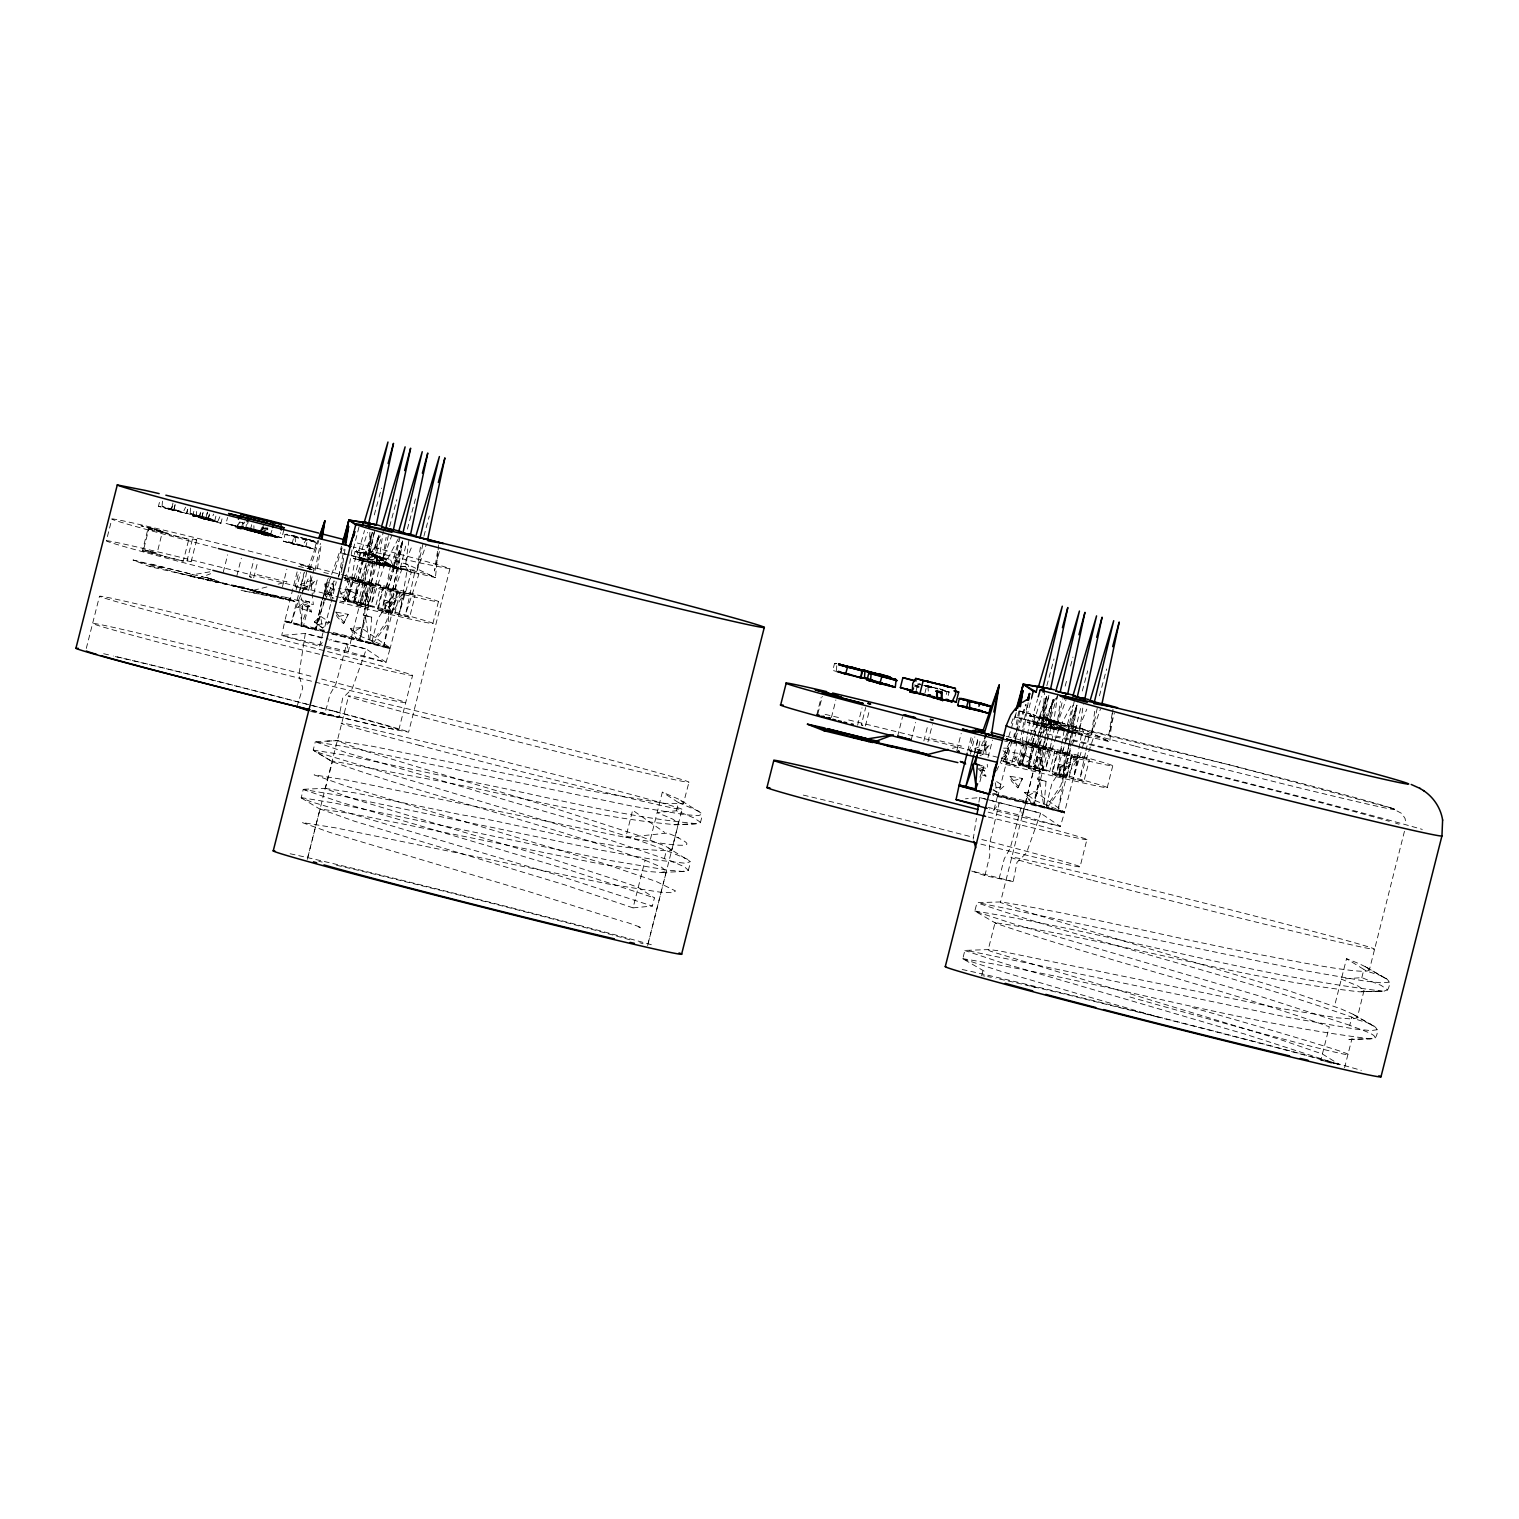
<?xml version="1.0" encoding="UTF-8"?>
<svg xmlns="http://www.w3.org/2000/svg" width="1519" height="1519" viewBox="0 0 1519 1519"><rect width="100%" height="100%" fill="white"/><g stroke="black" fill="none" stroke-linecap="round" stroke-linejoin="round"><path stroke-width="0.75" stroke-dasharray="5 3.75" d="M268.369 536.416L266.983 535.429L267.059 529.03L262.426 528.232L262.274 534.27L268.369 536.416L268.749 535.144L262.977 533.245L263.053 526.865M333.648 584.037L333.591 589.98L329.167 596.378L325.294 595.011L324.99 583.923L333.648 584.037L329.167 596.378L324.99 583.923L333.591 589.98L325.294 595.011M1007.97 748.202L1007.913 754.146L1003.489 760.544L1007.97 748.202L1003.641 748.145M298.939 545.207L296.851 544.694L299.338 545.302M325.237 788.437L355.237 792.918L461.111 814.754C530.321 825.595 602.378 849.956 671.607 850.754L678.442 823.108L672.746 819.14L657.176 812.57L676.468 810.766L693.974 817.906L700.449 822.292L697.411 823.735L675.746 824.703C589.638 817.336 505.694 792.633 420.782 777.652L332.718 761.038L325.199 788.608L352.522 798.576L544.751 856.564L628.296 883.792L638.227 887.457L654.423 897.9L652.354 906.065L556.22 874.792L311.49 801.918L301.199 797.798L303.23 789.443L339.44 795.5L600.309 850.051L654.803 859.811L685.525 863.286L690.404 861.615L665.854 846.368L636.613 834.804L552.878 807.709L364.579 750.918L337.256 740.835L372.212 746.228L591.992 791.152L664.79 803.38L683.398 803.57L688.961 782.209M687.936 859.469C618.594 829.545 544.22 812.779 472.447 789.785L346.009 752.551L315.287 741.804L348.8 747.291L631.524 806.019L685.582 814.773L698.588 815.608L702.462 813.975L679.411 799.488L662.341 792.159L650.284 839.798M671.607 850.754L668.645 847.868M683.664 803.114L680.702 800.209M369.895 532.334L368.528 559.581L382.617 560.72L400.275 568.505L406.314 543.669M363.421 582.385L404.168 593.53L393.554 602.53L384.535 600.176L385.731 603.005L385.294 611.872L377.908 610.068L383.396 588.233M1044.559 689.683L1042.831 723.747L1056.939 724.886L1074.598 732.671L1081.281 705.784M1037.743 746.551L1078.49 757.696L1067.857 766.696L1058.857 764.342L1060.053 767.152L1059.616 776.019L1065.787 777.652M162.438 501.156L162.001 507.232L158.451 506.283L159.59 501.726M190.578 508.011L190.122 514.087L186.59 513.137L187.729 508.599M193.862 511.314L192.723 515.871L196.274 516.821L196.729 510.745M836.475 670.714L836.855 663.518L835.678 663.233L834.482 663.632L832.773 670.449L836.304 671.398M230.11 524.587L235.008 525.84M344.11 601.942L349.655 580.144L345.648 579.043L404.168 593.53L390.25 648.005L383.699 646.126L388.142 622.752L390.383 589.866M1005.293 739.639L1078.49 757.696L1064.572 812.171L1058.021 810.273L1062.465 786.899L1064.705 754.032M438.668 544.922L435.44 577.6C416.909 568.695 396.003 570.271 376.655 562.903L377.206 555.84L375.896 555.555L381.554 536.302M1112.99 709.088L1109.762 741.747C1091.231 732.861 1070.325 734.437 1050.977 727.069L1051.509 720.006L1050.218 719.702L1057.129 696.196M306.648 572.131L301.085 599.777L303.022 600.461L300.952 626.151L390.079 648.67L386.054 662.303L324.098 647.227M347.946 600.404L348.781 590.075L356.3 589.315L357.478 594.594L353.604 602.815L347.946 600.404L357.478 594.594L348.781 590.075M363.269 614.929L371.699 617.17L369.649 642.879L371.433 643.638L386.529 621.404L393.915 594.024L377.642 619.106L371.433 643.638L358.978 640.126L365.187 615.594L363.269 614.929L371.32 587.739M1022.268 764.57L1023.103 754.24L1030.623 753.481L1031.8 758.759L1027.926 766.962L1022.268 764.57L1031.8 758.759L1023.103 754.24M1037.572 779.076L1046.021 781.336L1043.971 807.045L1045.756 807.804L1060.851 785.57L1068.237 758.171L1051.964 783.272L1045.756 807.804L1033.3 804.292L1039.509 779.76L1037.572 779.076L1045.623 751.905M310.465 580.619L309.914 587.321L303.838 588.594L300.306 584.549L310.465 580.619L314.756 581.378L309.914 587.321L300.306 584.549M984.768 744.766L984.236 751.468L978.16 752.759L974.628 748.715L984.768 744.766L989.078 745.544L984.236 751.468L974.628 748.715M387.383 565.372L389.396 564.441L389.813 566.017L359.3 557.948L360.06 550.998L358.75 550.713L364.56 530.435M1054.566 741.766L1058.914 728.702L1033.623 722.114L1034.382 715.164L1033.072 714.879L1037.591 699.101M1068.654 724.829L1067.895 731.797L1109.762 741.747L1082.003 728.607L1067.344 724.544L1072.908 705.291M261.42 532.22L267.002 533.625M270.173 534.878L277.806 536.682L266.812 533.758L274.255 535.808M272.604 535.391L270.363 534.916M313.484 540.897L288.287 534.422M383.51 557.986L358.332 551.511M388.275 565.771L390.098 564.821L391.275 566.549L392.699 565.391L393.706 567.157L390.098 564.821L388.275 565.771L408.117 570.707L405.383 566.321L408.972 540.08M946.128 691.335L939.672 688.885M1057.832 722.152L1032.654 715.677M1060.794 729.291L1058.515 727.278L1058.686 728.797L1063.718 728.607L1064.135 730.183L1058.059 728.626L1057.414 726.936L1056.446 728.133L1060.281 729.158L1059.692 727.506L1056.825 728.304L1082.42 734.873L1079.705 730.487L1083.294 704.246M205.692 519.175L208.806 520.087M420.421 547.106L417.079 570.479L393.592 567.631L382.522 564.138L385.37 563.34L385.978 564.935L383.737 564.479L383.092 562.771L379.959 563.416L372.706 561.479L365.528 602.246L377.016 562.695L373.408 554.758L358.75 550.713M1094.743 711.272L1091.401 734.645L1064.154 730.487L1051.509 720.006L1064.857 723.766L1067.895 731.797L1076.06 733.544L1071.711 746.607M383.434 529.903L378.573 563.321L381.25 563.834L373.408 554.758L370.503 554.017L380.206 535.922M1057.756 694.05L1052.895 727.487L1055.572 728L1047.73 718.924L1034.382 715.164M351.098 555.688L367.465 559.695L382.617 560.72L386.092 537.403M1016.23 712.639L1015.167 717.006L1041.787 723.86L1056.939 724.886L1060.414 701.569M973.204 839.153L976.413 818.38M978.92 802.203L979.641 797.589L1040.648 813.216L1060.357 826.45L1064.401 812.836L992.496 793.848M317.395 568.733L321.325 543.612M341.433 572.207L342.516 565.372M342.876 563.074L345.003 549.384M352.047 549.916L346.807 579.536M371.49 534.498L355.275 580.239L364.408 582.537L372.269 532.334L362.395 581.967L373.883 584.929L360.079 639.442L364.522 616.087L366.782 583.201L361.142 604.923M437.529 551.321L434.472 570.973L439.504 551.074M1017.179 727.24L1015.053 740.93L1005.635 739.107L1017.255 741.5L1011.768 763.316L1000.622 760.411L1004.458 761.57M1017.54 724.962L1019.686 711.272M1028.154 702.67L1021.717 743.74L1020.73 743.588M1070.173 748.43L1069.091 755.285L1071.313 755.854L1065.825 777.652M1070.515 746.152L1076.952 705.063L1065.37 737.721M1112.193 713.303L1108.794 735.139L1114.376 713.019M172.103 509.757L173.85 510.308L170.565 509.416L172.35 509.89M246.42 524.416L245.489 529.846L260.243 533.568L277.711 537.688L280.616 532.751M355.56 556.638L348.402 597.423L359.889 557.853L367.465 559.695L354.402 598.885L363.136 558.479L355.56 556.638L359.889 557.853M1027.091 736.658L1022.724 761.589L1029.73 737.399M1027.49 734.399L1029.882 720.803L1041.787 723.86L1037.42 736.924M1044.237 741.5L1039.85 766.411L1051.338 726.86L1047.73 718.924L1033.072 714.879M1044.635 739.24L1047.028 725.645L1060.262 729.082L1059.692 727.506M1061.382 746.342L1056.996 771.253L1064.003 747.082M1061.762 744.063L1064.154 730.487L1076.06 733.544M259.483 531.156L258.306 530.947M260.641 533.549L262.578 534.023L257.926 532.846L260.717 533.568M315.022 570.441L320.414 543.365M338.699 576.195L344.091 549.118M346.275 574.505L345.383 579.005L349.617 580.163M310.579 711.462L338.851 717.462L342.686 698.151L352.237 688.639L366.345 649.05L330.648 639.594M1008.654 739.886L1013.23 741.12L1014.369 733.601M1016.173 724.563L1018.85 711.025M1022.401 729.633L1019.705 743.171L1023.939 744.291L1018.452 766.127L1012.072 764.627M1022.838 727.373L1027.774 702.556M1038.958 734.854L1036.717 746.133L1040.952 747.253L1035.464 769.089L1021.869 765.633L1027.357 743.835L1030.585 744.557M1039.395 732.595L1046.591 696.499L1029.597 744.405L1032.711 745.297M1013.173 881.628L971.249 870.9L984.901 875.609L1013.173 881.628L1017.008 862.317L1026.559 852.805L1040.648 813.216L979.641 797.589L965.495 798.804M1069.319 743.418L1067.079 754.696L1071.313 755.835M1069.756 741.158L1076.952 705.063L1064.705 744.728L1068.484 731.702M353.604 602.815L356.3 589.315M1027.926 766.962L1030.623 753.481M977.268 754.734L980.496 738.595M200.299 516.707L198.704 516.289L201.989 517.163L200.679 516.802M399.972 536.891L393.592 567.631L435.44 577.6L407.681 564.441L393.022 560.378L398.586 541.125M1074.294 701.056L1067.895 731.797L1051.509 720.006L1063.3 730.183L1064.42 728.987L1074.446 732.785L1079.705 730.487L1067.99 731.266L1064.42 728.987L1062.597 729.917L1063.718 728.607M324.876 631.315L284.68 621.537L281.756 635.436L319.503 646.126L322.199 642.537M374.699 530.416L368.528 559.581L351.497 555.441M241.882 527.549L237.23 526.352L235.616 527.796L240.287 528.935L244.844 521.966M283.882 529.846L281.869 537.821L231.458 524.966L237.761 526.675L236.356 526.22M235.711 525.992L246.439 529.334L226.065 523.447L227.565 517.466M258.173 533.283L259.825 533.15L262.806 527.568L267.268 528.992L264.553 534.289L258.173 533.283L259.749 531.878L266.148 533.53M262.844 534.422L267.078 527.852M380.282 563.321L371.528 603.708L384.592 564.536L377.016 562.695M397.427 568.163L388.674 608.549L401.738 569.378L389.832 566.321L377.206 555.84L393.592 567.631L401.738 569.378M414.554 573.005L405.82 613.391L418.883 574.22L406.978 571.144L399.82 611.929L411.307 572.378L407.681 564.441L404.776 563.701L412.465 544.979M1034.059 738.348L1028.724 763.032L1036.699 739.107M1034.553 736.107L1037.458 722.645L1041.787 723.86M1051.205 743.19L1045.85 767.873L1053.844 743.93M1051.68 740.949L1054.604 727.487M1068.332 748.032L1062.996 772.715L1070.971 748.772M1068.825 745.791L1071.73 732.329M1085.477 752.873L1080.123 777.557L1093.205 738.386L1081.3 735.31L1074.123 776.095L1085.61 736.544L1082.003 728.607L1067.344 724.544M1085.971 750.633L1088.876 737.171M422.928 544.03L417.079 570.479L426.117 544.922M1097.25 708.196L1091.401 734.645L1100.44 709.088M391.503 566.53L392.699 565.391L393.193 566.986L391.275 566.549L393.706 567.157L390.098 564.821L388.845 565.903L389.396 564.441M175.141 504.403L173.85 510.023L175.027 510.403L162.172 506.549L183.286 512.017L185.603 507.175M202.843 513.137L201.989 516.878L203.166 517.257L190.312 513.403L211.426 518.871L213.723 514.049M209.413 513.992L208.122 519.612L209.299 519.992L196.445 516.137M358.959 527.074L353.357 549.175L356.262 549.916L359.3 557.948L382.617 560.72L388.655 534.346M1019.458 710.949L1030.585 714.082L1033.623 722.114L1056.939 724.886L1062.977 698.512M327.117 631.866L351.667 637.847L348.269 651.651L386.054 662.303L366.345 649.05L329.49 640.069M984.901 875.609L989.78 855.672L989.553 843.767L999.198 803.114L993.825 810.273L989.382 809.019M1025.99 801.994L1022.591 815.817L1060.357 826.45L993.825 810.273L997.413 796.526L992.97 795.291M349.047 555.119L340.845 552.859L342.459 546.308L334.294 572.834M981.616 975.882L983.002 970.318M984.084 971.097L962.818 958.755L964.831 950.4L989.268 949.565L999.597 950.913L1278.789 1008.141L1337.195 1017.844L1352.537 1019.04L1357.283 1017.787L1353.201 1014.312L1340.499 1008.692L1288.815 990.749L1034.458 914.134L1000.413 902.495L1042.547 734.854M301.161 797.608L334.674 803.114L609.935 860.457L667.392 870.083L682.354 871.431L688.392 870.349L684.594 866.912L670.771 860.817L612.765 840.994L320.718 753.31L313.218 750.082L315.287 741.804M296.946 544.637L297.401 544.751M330.553 604.467L323.604 631.657L284.85 620.834L297.382 570.84M397.503 591.613L383.699 646.126L372.99 643.372L351.554 636.974L365.206 582.537L344.509 577.486M946.28 694.449L946.964 691.753M967.717 750.918L971.135 737.285M1071.806 755.759L1058.021 810.273L1047.313 807.538L1025.876 801.14L1039.509 746.683L1005.92 738.633L1008.559 739.411M110.792 523.277L106.311 540.897A168.533 2.639 14.2 0 0 210.742 569.777M86.298 648.423L99.494 596.245M147.951 528.935L188.812 539.264L183.286 561.081L142.425 550.751L147.951 528.916L168.495 533.796M150.4 551.606L143.583 549.669L149.071 527.852L156.02 529.561M143.678 549.688L157.065 553.258L162.514 531.441M170.261 508.846L171.267 509.89L172.824 504.27M172.995 503.074L171.267 509.89L158.451 506.283L176.204 510.688M174.989 505.485L173.85 510.023L186.666 513.65L187.805 509.093M196.635 539.967L191.128 561.783L188.888 561.252L187.027 560.758L192.495 538.922L196.578 539.948L192.59 538.96M198.4 515.701L199.407 516.764L200.432 513.004M199.407 516.764L200.546 512.207M203.128 512.34L201.989 516.878L214.806 520.504L216.533 513.688M204.343 517.561L186.59 513.137L205.54 519.479L207.609 511.998M207.268 512.663L205.54 519.479L192.723 515.871L210.476 520.276M209.261 515.074L208.122 519.612L220.939 523.239L222.078 518.682M223.255 572.245L227.679 554.796M242.926 522.213L241.768 526.751L256.654 530.985L249.913 529.353L251.964 529.846M248.831 519.213L246.306 529.163L240.913 527.644M236.888 575.701L241.293 558.251M251.698 524.682L250.54 529.22L254.015 530.055L253.863 525.669M249.534 576.764L253.958 559.315M263.622 524.131L261.61 532.106L281.869 537.821M265.426 527.682L264.268 532.239L273.04 534.707L226.065 523.447M253.692 577.809L257.565 562.543M268.388 532.827L246.762 527.264L273.04 534.707M287.015 534.175L285.059 534.422L283.331 541.239L296.262 544.713M308.49 539.492L316.332 542.378L314.604 549.194L283.331 541.239L305.832 546.707L307.56 539.891L306.629 538.979L302.376 545.891L305.832 546.707M292.104 543.707L293.832 536.891L295.104 536.454L295.578 544.524L292.104 543.707L314.604 549.194L301.692 545.701M282.477 586.657L286.882 569.207M314.167 568.353L308.718 590.169L295.161 586.581L299.015 571.296M296.091 590.113L300.515 572.663M298.294 595.467L291.401 622.733L298.616 600.043L309.363 576.385M298.863 593.207L304.047 572.758M300.154 589.942L304.56 572.492M314.737 541.258L291.895 535.391M284.68 621.537L303.325 626.569L309.534 602.037L301.085 599.777M313.768 593.397L317.642 578.112M321.914 602.132L315.022 629.398L324.193 602.397M322.484 599.872L327.667 579.423M323.832 595.695L328.256 578.264M330.515 598.524L334.921 581.055M348.762 577.201L363.687 580.961L358.199 602.777L343.256 598.999L348.743 577.163L356.262 578.948M357.06 551.264L355.104 551.511L353.376 558.327L384.649 566.264L386.377 559.467L376.009 555.859L386.377 559.467L355.104 551.511L376.674 556.068L372.402 562.979L384.649 566.264L353.376 558.327L375.877 563.796L377.604 556.979L376.009 555.859M347.566 601.467L361.047 604.885L347.547 601.486L353.035 579.669M365.832 553.732L363.876 553.979L362.149 560.796L365.623 561.612L365.149 553.543M360.971 606.1L354.231 604.296L359.718 582.461L369.687 585.1M374.149 532.618L368.528 559.581L373.123 553.543L382.617 560.72L391.845 535.239M360.345 603.821L365.87 582.005L380.832 585.783L375.345 607.619L360.402 603.821L367.807 605.834M366.573 584.093L373.313 585.897L367.826 607.733L354.231 604.277M307.844 857.229L348.592 696.063M382.75 564.119L383.092 562.771L380.225 563.492M390.554 588.631L383.016 586.847L377.49 608.663L385.029 610.429M392.699 565.391L394.086 567.233L405.383 566.321L400.124 568.619L395.87 567.536L402.44 541.58M391.503 613.486L397.029 591.688L383.491 588.29L390.25 589.866M394.731 613.543L400.143 591.688L415.124 595.486L409.617 617.284L394.674 613.486L402.079 615.499M398.832 729.804L412.598 675.347M432.877 623.549L438.459 601.562M312.022 710.36A176.128 2.772 14.2 0 0 380.87 726.785L408.592 732.177L449.928 568.828A165.229 2.601 14.2 0 0 375.649 547.846L354.402 542.283M645.119 860.229L661.714 867.311L666.366 871.431L660.974 872.457L647.569 871.45L599.549 863.817L352.503 813.804L320.015 808.962L354.516 821.228L564.29 884.704L633.062 907.868L645.119 860.229C542.435 822.633 435.307 798.178 332.376 761.722L313.56 750.405L333.079 762.158M664.411 858.425L666.48 850.241M676.468 810.766L678.537 802.602L662.341 792.159M647.626 945.577L666.366 871.431M648.176 943.223L682.05 809.361M816.747 714.917L821.171 697.449M817.868 713.835L822.292 696.386M835.507 663.917L836.855 663.518L834.482 663.632L835.678 663.233M831.444 717.424L835.868 699.974M857.608 725.247L862.033 707.778M861.387 724.905L862.944 725.285L861.349 724.924L865.697 707.455M865.45 725.949L869.305 710.683M897.577 736.411L902.552 716.778M916.09 690.917L917.818 684.101L919.754 683.854M911.21 739.867L915.615 722.398M924.862 693.386L926.59 686.569L934.185 687.67M928.527 686.322L917.818 684.101L920.438 684.044M923.856 740.93L927.729 725.664M927.919 741.937L932.419 724.525M939.388 688.658L949.09 692.056L947.362 698.873M956.799 750.823L961.204 733.373M986.344 741.234L983.04 754.335L975.901 752.57L969.483 750.747L972.768 737.645M970.413 754.278L974.837 736.829M974.344 752.816L977.78 739.202M974.457 754.108L978.331 738.842M979.907 781.81L983.856 766.203L979.622 765.082M987.996 757.506L992.515 740.095M1011.122 764.38L1004.856 762.69L1010.344 740.873L1013.192 741.5M1331.366 1063.167A187.255 2.943 14.2 0 0 1320.846 1060.148L1329.296 1026.787C1219.795 987.502 1106.193 960.843 996.141 923.438L974.818 911.039L977.021 902.666L1000.888 901.925C1092.408 916.773 1182.447 940.432 1273.663 957.217C1279.188 958.204 1422.828 987.331 1346.518 958.717L1334.46 1006.356M1030.585 714.082L1027.679 713.341L1031.591 697.867M1017.54 763.146L1023.046 741.329L1038.028 745.126L1032.521 766.943L1017.578 763.146L1024.471 765.025M1031.363 715.411L1029.426 715.677L1060.699 723.614L1039.471 717.709L1038.199 718.145L1036.471 724.962L1058.971 730.43L1060.699 723.614L1029.426 715.677L1027.698 722.474L1040.61 725.968M1046.059 726.955L1058.971 730.43L1027.698 722.474L1050.199 727.962L1051.926 721.145L1050.313 720.025L1046.724 727.145L1050.199 727.962M1040.135 717.898L1038.199 718.145M1028.515 768.443L1034.04 746.626L1044.009 749.266M1320.846 1060.148L1339.777 1064.743L1322.403 1054.015L1280.213 1039.528L990.445 951.217L988.166 949.907L995.059 922.679C1116.617 940.584 1236.637 978.103 1359.429 991.812L1384.265 991.091L1387.512 989.799L1381.151 985.394L1361.821 977.628L1341.353 979.128L1358.005 986.021L1364.1 990.141L1357.245 1017.92M1055.173 749.968L1040.192 746.171L1034.667 767.987L1049.648 771.766L1055.173 749.968L1047.73 747.956M1048.205 749.095L1034.401 803.608L1038.844 780.234L1041.085 747.367L1048.205 749.095L1039.509 746.683M1057.072 728.285L1057.414 726.936L1054.281 727.582L1047.73 718.924L1052.895 727.487L1050.977 727.069M1058.743 774.69L1051.851 772.829L1057.338 751.013L1072.319 754.81L1066.794 776.608L1058.971 776.038L1052.23 774.196L1057.718 752.399M1074.446 732.785L1070.192 731.702L1078.395 699.253M1068.996 777.652L1083.901 781.45L1089.446 759.633L1074.465 755.854L1068.939 777.652L1075.87 779.532M980.837 844.127A161.508 2.544 14.2 0 0 1080.066 866.798L1086.92 839.513A161.508 2.544 14.2 0 0 986.628 811.754M1107.199 787.715L1112.781 765.728M1372.208 1038.749L1347.372 1039.452L1370.195 1038.787C1386.847 1036.907 1352.024 1026.901 1349.764 1025.268L1351.834 1017.103C1228.7 973.717 1099.908 944.286 976.888 902.742M1361.821 977.628L1363.891 969.445L1346.518 958.717M1404.467 831.273L1369.246 970.394M1375.341 1037.857C1384.512 1022.515 1359.676 1022.667 1351.834 1017.103M1387.398 990.198C1396.569 974.856 1371.733 975.027 1363.891 969.445M307.256 859.412L320.015 809.038M1344.562 1067.743L1352.024 1038.464M331.123 602.208L336.326 581.815M688.335 870.463L690.48 862.051M700.392 822.823L702.538 814.393M1011.806 741.462L997.926 795.823L1064.572 812.171L1035.236 791.76L1024.717 792.595L1030.926 803.475L1064.572 812.171L1035.123 800.589L1024.717 792.595L1028.23 795.671L1030.926 803.475L992.761 794.285M319.503 646.126L323.091 632.379M311.946 710.854L324.8 714.386L329.984 694.525L335.889 683.987L346.769 643.524L348.269 651.651L281.756 635.436L305.319 633.423L328.351 639.043M999.122 878.552L1004.306 858.691L1010.211 848.153L1021.091 807.69L1022.591 815.817L988.185 807.424M313.218 750.082L344.129 754.943L465.118 780.595C542.397 795.197 618.974 816.671 697.411 823.735M303.211 789.5L339.231 801.804L571.049 870.539L654.423 897.9M374.301 514.922L378.497 499.276M379.104 497.036L381.497 488.093M389.642 526.466L396.839 499.637M407.377 529.068L415.769 497.757M423.915 536.15L429.307 516.023M974.818 911.039C1110.75 932.932 1244.934 974.306 1382.252 991.147L1360.397 991.774M962.761 958.679C1098.693 980.742 1232.896 1021.869 1370.195 1038.787M1046.819 685.791L1054.015 658.961M1065.161 686.151L1066.965 679.449M1070.553 666.025L1072.965 657.081M1082.306 690.993L1087.699 670.866M1099.433 695.835L1106.629 669.006M1042.964 726.367L1045.376 726.955M345.762 601.391L344.794 599.834L349.085 589.866L339.724 594.138L345.762 601.391L349.085 589.866L338.585 588.442M394.162 567.536L382.674 607.087L390.383 566.34M1020.065 765.557L1023.407 754.032L1012.907 752.608L1014.046 758.304L1020.065 765.557L1012.907 752.608M1030.376 735.215L1034.211 722.019M263.698 535.277L264.078 534.004M309.933 569.283L318.781 540.631M296.946 706.734L302.756 687.898L298.882 674.987L305.319 633.423L322.712 638.341M371.585 534.536L357.307 580.809L355.275 580.239M1015.414 714.974L1007.932 739.202L1006.451 738.861M1017.331 733.202L1014.616 742.013L1010.439 740.911M1018.015 731L1026.179 704.55M1033.661 738.367L1031.629 744.975L1027.547 743.911M1034.344 736.164L1046.591 696.499L1038.73 746.702L1030.585 745.183M1040.344 741.177L1038.312 747.785L1034.23 746.702M1043.059 732.348L1053.256 699.291L1045.414 749.513L1044.426 749.361M1064.022 746.93L1061.99 753.538L1059.958 752.968L1062.275 746.437M359.3 557.948L367.465 532.391M1033.623 722.114L1041.787 696.556M271.958 530.283L270.173 535.58L277.711 537.688L237.951 527.739L237.742 521.985M386.472 565.125L384.193 563.112L383.737 564.479L389.813 566.017M1058.059 728.626L1058.515 727.278L1059.389 729.025L1063.167 730.069L1064.42 728.987L1067.61 731.209L1067.022 729.557C1062.92 731.038 1071.882 732.481 1067.022 729.557L1064.952 730.563M307.92 568.714L317.946 540.403M331.598 574.467L341.623 546.156M338.281 577.277L343.674 562.03M1011.312 723.386L1013.629 716.854M1015.679 732.728L1012.603 741.443L1016.648 742.582M1016.458 730.563L1025.724 704.417M1039.376 738.5L1036.281 747.215L1040.325 748.335M1040.135 736.316L1053.256 699.291L1043.382 748.943L1047.635 750.063L1040.876 748.259M979.945 777.158L983.856 766.203M1015.167 717.006L1042.831 723.747L1049.021 694.582L1043.42 716.683L1056.939 724.886L1066.167 699.405M321.591 601.087L315.781 630.081L300.952 626.151L309.534 602.037L303.022 600.461M322.389 599.018L330.345 578.397L315.781 630.081L303.325 626.569M238.35 526.751L243.799 528.27L242.451 528.194M255.952 530.378L256.122 530.416M367.712 561.916L368.282 562.125M1041.825 726.006L1042.604 726.291M1079.098 727.867L1086.788 709.145M362.889 604.372L367.427 593.53L364.712 592.847L358.617 602.113L362.889 604.372L368.813 604.505L367.427 593.53M1037.192 768.519L1041.73 757.696L1039.034 757.013L1032.939 766.279L1037.192 768.519L1043.116 768.671L1041.73 757.696M1019.116 764L1023.407 754.032L1014.046 758.304M325.161 600.252L333.952 580.904M977.818 753.443L983.685 740.55M996.559 770.874L1010.23 740.778L1005.939 739.563M360.819 582.271L353.035 580.239L361.142 581.587L353.13 579.707L356.262 580.391M1035.142 746.418L1027.357 744.405L1035.445 745.753L1032.293 745.62M219.875 516.764L217.388 522.27L220.939 523.239L203.185 518.814M343.522 623.663L348.174 614.341L335.642 612.043L337.142 616.809L343.522 623.663L348.174 614.341L337.142 616.809M1017.844 787.829L1022.496 778.506L1009.964 776.209L1011.464 780.975L1017.844 787.829L1022.496 778.506L1011.464 780.975M259.749 531.878L262.35 526.732M240.287 528.935L241.996 528.802L244.73 523.485L240.249 522.08L237.268 527.682L235.616 527.796M237.23 526.352L240.116 520.808M398.301 538.732L387.63 558.859L390.535 559.6L393.592 567.631L394.332 560.663L393.022 560.378M1050.218 719.702L1061.952 723.025L1072.623 702.879M261.952 533.834L258.401 532.96M1044.806 718.183L1056.673 696.063M1043.458 732.386L1046.857 727.943L1052.059 725.057L1064.496 725.304L1231.225 765.31L1392.031 808.279L1401.885 813.538L1405.094 818.551L1405.948 824.058M252.496 530.302L253.483 530.834C246.951 529.694 256.217 530.966 252.021 530.739M256.977 531.65L255.743 531.346L258.154 532.049L254.831 531.118L258.002 531.916L255.8 531.669L256.825 531.65M262.065 532.903L260.546 532.827L261.724 532.808M263.015 527.606L260.793 531.403L264.268 532.239L241.768 526.751L246.591 527.947M264.002 533.245L271.236 534.973M678.328 823.887L675.746 824.703M372.99 643.372L388.142 622.752M1047.313 807.538L1062.465 786.899M1363.986 990.92L1361.233 991.736L1384.265 991.091M1047.426 717.709L1042.831 723.747L1043.42 716.683L1047.426 717.709L1056.939 724.886M382.142 563.967L383.092 562.771L382.522 564.138M1389.372 982.147L1381.815 982.907L1364.859 981.084L1301.897 970.109L977.628 902.59M1377.41 1029.692L1371.068 1030.604L1355.138 1029.066L1289.84 1017.749L965.571 950.229M275.11 535.922L266.869 533.758M370.674 562.695L369.592 562.429M260.964 533.587L260.015 533.359M314.414 621.898L320.509 616.258L329.585 622.106L322.617 628.069L314.414 621.898L322.617 628.069L320.509 616.258L317.167 624.803L329.585 622.106M996.654 781.582L1003.907 786.272L996.92 792.234L991.489 788.95M249.306 589.277L245.926 588.423L251.262 589.828L245.47 588.328L255.97 591.005L178.388 573.043L133.121 560.055L149.735 566.587L267.439 594.005L178.388 573.043M297.648 607.334L302.737 603.48L309.914 606.195L311.604 612.005L297.648 607.334L309.914 606.195M978.16 752.759L989.078 745.544M303.838 588.594L314.756 581.378M262.901 533.207L260.546 532.827L268.749 535.144M388.503 565.79L390.098 564.821L392.396 566.834M1062.825 729.955L1064.42 728.987L1066.699 731M1001.268 758.171L1007.913 754.146L1002.749 750.519M360.914 627.613L350.395 628.429L353.908 631.524L360.914 627.613L390.25 648.005L332.794 633.917M1028.23 795.671L1035.236 791.76M449.928 568.828L422.244 563.435A176.128 2.772 14.2 0 1 353.357 546.992M377.699 608.739L392.377 612.404L385.731 603.005L404.168 593.53L392.472 612.442L397.997 590.644L390.991 588.992M1012.053 740.835L1013.002 740.342L1005.635 739.107M1059.351 774.595L1066.756 776.608L1060.053 767.152L1078.49 757.696L1066.756 776.57L1051.926 772.829M358.313 581.568L353.851 580.467L359.794 582.005M1032.635 745.734L1028.173 744.633L1034.116 746.152M268.863 534.289L267.211 533.872M263.129 533.112L240.439 527.036L270.192 534.707M1016.8 741.937L1022.705 743.418L1013.838 741.139L1022.705 743.418M198.267 578.359L210.647 573.726M237.724 587.264L239.755 587.037L235.445 585.897L238.901 586.828M1013.838 741.139L1017.901 741.519L1015.015 741.443M240.439 527.036L242.072 527.454M246.268 528.764C249.116 528.973 243.078 527.871 246.819 528.612M1054.528 727.658L1057.414 726.936L1056.825 728.304M266.926 586.942L251.3 590.853L283.559 598.448L241.027 590.359L294.914 601.467L285.971 597.347L256.065 591.973L254.907 590.606L294.914 601.467L252.496 590.075L283.559 598.448M278.11 584.15L287.034 581.91L257.205 574.657M952.413 748.297L961.356 746.057L931.527 738.823M254.376 530.416L255.325 530.682M995.629 788.057L1003.907 786.272M1016.306 741.804L1017.901 741.519M1011.559 740.55L1013.002 740.342M209.888 571.828L187.16 575.682L214.483 581.321M287.68 534.365L285.059 534.422L295.787 536.644M666.556 833.172L625.771 837.444L347.965 780.253L314.148 774.861L346.826 786.31L603.271 863.343L656.379 881.533L675.537 890.95L673.145 892.773L660.594 892.242L607.6 883.868L335.908 827.912L302.091 822.52L330.364 832.602L530.966 892.261L622.695 921.387M1035.445 745.753L1032.939 745.791M255.458 532.277L254.414 531.992L255.496 532.144M633.062 907.868L652.354 906.065M980.135 770.741L984.217 770.361L985.926 776.171L979.926 774.158M405.383 566.321L393.782 567.138L400.124 568.619M1064.42 728.987L1068.009 731.323L1079.705 730.487M303.724 789.272L326.243 788.247M299.699 545.378L300.667 545.625M385.731 603.005L393.554 602.53L385.294 611.872L391.465 613.486L385.123 611.986M1060.053 767.152L1067.857 766.696L1059.616 776.019L1058.857 764.342M254.736 530.815L255.686 530.758M674.037 824.798L695.531 823.792M661.98 872.457L685.354 871.374M326.927 741.12L338.3 740.588M315.971 741.614L337.883 740.607M358.617 581.625L361.142 581.587M188.812 539.283L169.691 534.783M142.425 550.732L162.989 555.593M380.851 585.802L365.965 582.062M343.218 598.98L350.756 600.764M409.579 617.284L402.174 615.271M1083.901 781.45L1076.477 779.437M259.445 533.264L260.262 533.302M244.844 587.397L207.989 580.391L222.04 583.03L205.711 577.334L214.787 579.897L163.729 567.46L149.735 566.587L150.742 563.929L191.793 574.239L194.451 577.467M199.369 516.46L200.014 516.612M251.053 530.511L253.274 530.758L240.287 526.903L242.299 527.473M255.8 531.669L258.002 531.916M260.546 532.827L262.749 533.074M241.54 527.606L242.489 527.53M363.611 580.961L356.699 579.309M373.237 585.916L370.104 585.195M183.191 561.081L164.166 556.581M396.991 591.688L393.782 590.967M295.161 586.562L308.699 590.15M358.085 602.758L351.193 601.125M377.927 610.049L384.725 611.663M969.483 750.728L976.413 752.437M1004.875 762.671L1011.597 764.494M270.021 535.125L272.262 535.296M1060.243 724.601L1061.857 724.867M1062.901 725.038L1064.496 725.304M208.217 519.859L207.268 519.688L208.711 520.049M982.964 754.316L978.35 753.215M299.566 545.34L300.344 545.549M187.027 560.739L191.052 561.764M924.957 685.696L937.489 688.316M251.774 529.808L249.762 529.22M258.287 531.46L242.299 527.568M925.223 685.791L933.824 687.708L925.356 685.43M324.8 714.386L338.851 717.462M376.655 562.903L378.573 563.321L373.408 554.758L381.25 563.834M395.87 567.536L400.275 568.505M1070.192 731.702L1074.598 732.671M133.121 560.055L163.729 567.46M290.737 600.366L252.724 590.207M332.395 633.689L390.25 648.005L360.8 636.423L350.395 628.429L356.604 639.309L353.908 631.524M259.331 532.258L269.774 534.707M1036.471 724.962L1039.945 725.778L1039.471 717.709M358.617 602.113L368.813 604.505L364.712 592.847M1032.939 766.279L1043.116 768.671L1039.034 757.013M237.268 527.682L241.996 528.802M393.706 567.157L390.63 566.397M326.3 596.245L325.56 596.226M389.092 565.827L384.364 564.631L384.193 563.112M926.761 685.582L935.172 687.632M917.818 684.101L938.058 689.037M926.59 686.569L933.331 688.221M944.59 690.955L949.09 692.056L947.476 690.936M285.059 534.422L316.332 542.378L314.053 541.068M355.104 551.511L377.604 556.979M1029.426 715.677L1051.926 721.145M293.832 536.891L316.332 542.378M363.876 553.979L386.377 559.467M168.913 509.226L186.666 513.65L175.198 509.719M197.052 516.099L214.806 520.504L203.337 516.574M204.533 518.416L217.559 521.587L209.47 519.308M272.414 535.144L262.635 532.846M237.951 527.739L277.711 537.688M340.845 552.859L349.351 554.929M1051.338 726.86L1058.914 728.702M309.971 547.315L288.325 541.751M379.997 564.384L358.37 558.84M1054.319 728.55L1032.692 723.006M298.521 566.302L312.306 569.663M323.813 572.454L328.408 573.574M344.319 578.245L348.402 579.252L345.193 577.979M1003.129 739.05L1010.23 740.778M1013.591 741.595L1017.122 742.696M1068.104 755.133L1064.572 754.013M371.699 617.17L365.187 615.594L369.649 642.879L390.079 648.67M1046.021 781.336L1039.509 779.76L1043.971 807.045L1033.3 804.292M255.97 591.005L249.534 589.296L251.262 589.828M284.85 620.834L323.946 630.29M333.155 632.531L351.554 636.974M993.673 793.355L1025.876 801.14M997.413 796.526L1064.401 812.836M914.438 684.974L919.166 686.132M262.274 534.27L266.983 535.429M1031.002 744.652L1037.325 746.456M1007.325 738.88L1011.388 740.133M1013.648 740.683L1012.319 740.361M309.306 568.96L312.041 569.625M356.68 580.486L359.889 581.283M363.022 582.29L359.813 581.492M1020.331 743.494L1017.597 742.81M1067.686 755.019L1057.832 752.418L1064.022 754.108M393.383 590.872L390.649 590.188M340.066 601.03L343.94 601.885L339.686 600.727M1019.154 742.563L1016.629 741.918M355.959 580.961L357.269 581.283M251.205 577.144L249.894 576.859L251.489 577.22M979.907 755.361L981.312 755.721M239.755 587.037L238.502 586.733M1157.63 1016.952L1070.003 995.401A189.4 2.981 14.2 0 0 1028.876 985.736A187.255 2.943 14.2 0 0 995.894 978.255M271.198 535.125L272.224 535.391M379.959 563.416L385.94 564.916L385.37 563.34M1061.952 723.025L1064.857 723.766M373.123 553.543L369.098 552.517L382.617 560.72M1030.585 743.114L1038.009 745.107M1064.857 752.797L1072.281 754.791M1010.515 739.677L1017.198 741.462M1082.003 757.639L1089.427 759.614M1017.198 742.487L1023.882 744.272M407.681 593.473L415.105 595.448M407.605 593.701L400.257 591.726M366.497 584.302L359.908 582.555M1025.078 764.93L1032.426 766.886M1042.205 769.753L1049.629 771.747M1005.008 761.494L1011.749 763.298M1059.047 775.829L1065.787 777.633M1035.369 770.057L1042.11 771.861L1028.629 768.443L1034.819 770.152M1011.673 764.304L1018.357 766.089M367.883 605.606L375.231 607.562M361.047 605.891L367.788 607.714M927.217 685.696L931.318 686.74M1029.977 743.209L1023.255 741.424M1047.123 748.051L1040.287 746.228M1064.249 752.892L1057.433 751.051M1081.395 757.734L1074.579 755.892M1041.597 769.848L1034.876 768.063M1058.496 775.924L1052.23 774.234M385.56 610.562L392.263 612.366L385.294 611.872L384.535 600.176M924.995 685.904L933.444 688.069M311.015 569.606L309.667 569.245M348.402 579.252L343.579 577.353M332.11 597.689L333.876 598.144M1064.705 730.506L1062.559 729.747M977.799 753.063L976.299 752.664M358.978 640.126L369.649 642.879L351.667 637.847M356.623 580.676L364.256 582.423M238.027 586.6L235.445 585.897M334.294 711.215L237.211 686.227A176.128 2.772 14.2 0 0 113.564 655.999M1061.705 729.519L1063.585 730.031M266.774 534.042L268.047 534.365M155.584 529.447L162.438 531.422L149.128 527.89M980.837 766.981L987.673 768.804L987.217 764.342M285.971 597.347L313.351 604.638L309.933 571.182M150.286 551.321L157.008 553.22M254.812 590.682L255.287 591.556M365.206 582.537L373.883 584.929M1019.857 711.139L1027.679 713.341M940.318 689.588L949.09 692.056M375.896 555.555L390.535 559.6M1026.179 744.177L1027.831 744.652M363.136 558.479L367.465 559.695M260.129 531.213L268.901 533.701M371.737 562.789L380.51 565.258M245.907 527.758L254.679 530.245M357.516 559.334L366.288 561.802M247.046 528.631L245.015 528.061L247.217 528.688M351.876 580.03L353.509 580.486M242.262 587.587L243.762 588.005M256.274 532.485L255.23 532.068M915.615 685.582L918.919 686.607M914.571 686.246L919.033 687.651M205.711 577.334L227.717 584.397M1054.281 727.582L1055.572 728M383.111 586.904L397.959 590.625M1011.312 740.55L1012.3 740.873M1394.575 809.171L1390.398 807.747M249.894 529.941L251.869 530.454M1349.764 1025.268L1256.27 995.04L1013.306 923.78L975.198 911.362M638.645 927.046L640.581 927.767M678.537 802.602L699.594 811.583M1035.426 769.07L1021.869 765.652M984.217 770.361L977.059 767.646L985.926 776.171M267.268 534.46L265.445 533.72L267.648 534.365L267.762 528.004L266.471 527.89L267.059 529.03M676.373 837.083C716.702 855.292 628.429 837.368 625.79 837.349L632.645 810.216L664.695 832.469M996.141 923.438L995.059 922.679M963.141 959.002L1001.249 971.419L1158.2 1017.103A209.736 3.285 14.2 0 1 1339.777 1064.743L1246.283 1034.515L1003.318 963.255L964.888 950.571M1366.91 967.622L1386.828 979.109M1353.201 1014.312L1374.771 1026.768L1354.853 1015.281M1365.258 966.654L1384.948 978.084M301.503 798.064L321.022 809.798M1060.699 723.614L1058.42 722.322M305.965 538.789L307.56 539.891M993.654 789.766L996.92 792.234L994.831 780.405M1051.509 720.006L1065.104 730.696M390.782 566.53L377.206 555.84L388.978 566.017M302.737 603.48L311.604 612.005M390.098 564.821L391.674 566.663M1009.964 776.209L1017.787 785.893M335.642 612.043L343.465 621.746M1067.022 729.557L1068.009 731.323M339.61 590.34L344.794 599.834M1058.515 727.278L1059.332 728.987M298.616 600.043L302.11 625.467M984.711 739.791L986.306 755.418M927.862 686.132L928.508 693.537M1192.434 1007.591A187.596 3.361 15.6 0 1 1345.473 1054.433A187.596 3.361 15.6 0 1 1129.509 996.882M962.192 969.502A224.717 3.532 14.2 0 1 1159.719 1017.236A224.717 3.532 14.2 0 1 1361.328 1070.363M982.85 975.787A187.255 2.943 14.2 0 1 984.806 976.052M987.654 976.565A187.255 2.943 14.2 0 1 991.356 977.306M1035.863 987.597A187.596 2.924 15.8 0 1 1026.711 984.844M1054.908 736.867A187.255 2.943 14.2 0 1 1218.922 776.437A187.255 2.943 14.2 0 1 1389.258 821.304M1395.543 823.146A187.255 2.943 14.2 0 1 1398.999 824.209M1030.243 730.069A224.717 3.532 14.2 0 1 1229.099 778.412A224.717 3.532 14.2 0 1 1422.297 829.412M981.806 839.513A161.508 2.544 14.2 0 1 1080.066 866.798M803.304 795.102A161.508 2.544 14.2 0 1 973.432 837.349M1086.939 839.551A161.508 2.544 14.2 0 1 987.73 816.899M318.819 861.349A175.558 2.753 14.2 0 1 322.199 862.07M336.553 865.26A175.558 2.753 14.2 0 1 491.7 903.273A175.558 2.753 14.2 0 1 632.284 940.489M639.841 942.729A175.558 2.753 14.2 0 1 643.05 943.736M848.665 719.968A168.533 2.639 14.2 0 1 1088.117 781.488A168.533 2.639 14.2 0 1 1001.097 763.316M825.102 714.348A168.533 2.639 14.2 0 1 839.646 717.803M1006.224 736.297A168.533 2.639 14.2 0 1 1112.857 765.842A168.533 2.639 14.2 0 1 1004.477 740.968M321.705 679.05A161.508 2.544 14.2 0 1 336.174 687.215A161.508 2.544 14.2 0 1 93.21 623.815A161.508 2.544 14.2 0 1 311.623 676.43M626.815 922.356A193.35 9.76 15.5 0 1 642.328 927.957M669.708 833.931A193.35 10.462 15.1 0 1 678.86 837.691M334.313 711.215A165.229 2.601 14.2 0 1 408.63 732.196M103.672 653.721A176.128 2.772 14.2 0 1 109.463 655.05M106.387 540.726A168.533 2.639 14.2 0 1 250.084 574.486A168.533 2.639 14.2 0 1 426.63 621.1A168.533 2.639 14.2 0 1 339.383 602.246M111.893 518.928A168.533 2.639 14.2 0 1 257.11 553.049A168.533 2.639 14.2 0 1 432.972 599.549A168.533 2.639 14.2 0 1 340.75 579.423M216.249 547.979A168.533 2.639 14.2 0 1 111.836 519.099M115.254 656.588A161.508 2.544 14.2 0 1 361.674 718.772A161.508 2.544 14.2 0 1 311.889 710.208M290.148 853.754A210.666 3.304 14.2 0 1 466.447 896.324A210.666 3.304 14.2 0 1 654.879 945.71M378.934 535.144L371.092 585.347L369.06 584.777L378.934 535.144L361.959 583.049L363.99 583.619L378.934 535.144M402.63 540.897L394.769 591.119L392.756 590.549L402.63 540.897L385.655 588.821L387.668 589.391L402.63 540.897M300.724 564.764L313.939 568.296L300.781 564.783M152.147 528.27L140.887 525.764L167.508 533.264L152.147 528.27M1092.883 880.488A187.255 2.943 14.2 0 0 1374.296 949.318A187.255 2.943 14.2 0 0 1112.098 880.09A187.255 2.943 14.2 0 0 1092.883 880.488M1135.339 746.171A172.274 2.715 14.2 0 0 1394.233 809.513A172.274 2.715 14.2 0 0 1153.016 745.81A172.274 2.715 14.2 0 0 1135.339 746.171M419.054 745.259A175.558 2.753 14.2 0 0 681.841 809.513A175.558 2.753 14.2 0 0 434.757 744.31A175.558 2.753 14.2 0 0 419.054 745.259M424.826 717.746A175.558 2.753 14.2 0 0 688.639 782.285A175.558 2.753 14.2 0 0 442.845 717.386A175.558 2.753 14.2 0 0 424.826 717.746M170.641 616.391A161.508 2.544 14.2 0 0 412.408 675.48A161.508 2.544 14.2 0 0 185.109 615.518A161.508 2.544 14.2 0 0 170.641 616.391"/><path stroke-width="1.5" d="M873.14 680.379L860.912 677.303L864.444 678.252L864.995 670.373L862.621 670.487L890.837 677.854L862.621 670.487L860.912 677.303L873.729 680.93M881.931 676.145L880.754 675.86L881.931 676.145L879.862 683.645L867.045 680.018L868.773 673.221L884.153 676.278L896.134 679.62L895.261 687.385L877.507 682.98M1442.613 819.956L1441.949 835.868L1380.961 1076.876M937.299 697.411L937.356 691.012L935.685 691.126L941.381 693.196L941.305 699.594L942.691 700.582L941.97 698.474L937.299 697.411L943.071 699.31M976.679 710.057L980.154 710.873L971.116 708.765L973.66 709.468M941.97 698.474L942.084 692.151L937.356 691.012M936.748 692.398L936.596 698.436L942.691 700.582M909.33 690.006L905.78 689.132L910.678 690.385M988.546 794.057L975.274 790.317L977.344 764.627L975.407 763.943L977.268 754.734M962.609 698.588L987.787 705.063M977.135 813.747L978.559 804.519M322.047 539.055L324.895 520.789L318.724 538.22M345.724 544.827L348.573 526.561L342.402 543.992M1020.407 706.696L1022.895 690.727L1015.945 710.322M1028.496 700.373L1029.578 693.537L1027.262 700.069M272.642 527.587L273.572 522.118L266.641 520.485M919.811 694.012L923.21 680.588L955.394 688.392L955.622 694.202L952.033 701.854L919.811 694.012L912.273 691.886L912.748 683.417L915.71 678.442L955.394 688.392M990.483 791.988L994.337 769.373L997.508 761.114M936.9 698.189L933.046 697.202M321.306 538.846L324.895 520.789L319.446 538.429M344.984 544.618L348.573 526.561L343.142 544.201M353.908 536.131L354.8 531.631M993.825 712.031L999.217 684.955L982.223 732.88L984.882 733.639M1019.762 706.525L1022.895 690.727L1018.129 706.145M1028.23 700.297L1029.578 693.537L1027.528 700.145M987.16 808.393L956.059 799.602L959.002 785.703L974.628 789.5M368.642 523.239L387.972 442.029L364.332 522.023L376.218 525.08L393.497 443.358L388.104 463.485M385.788 528.08L405.117 446.871L381.459 526.865L393.364 529.922L410.624 448.2L404.643 470.567M402.915 532.922L422.244 451.713L398.605 531.707L410.491 534.764L427.769 453.042L422.377 473.168M420.06 537.764L439.39 456.554L415.731 536.53L427.636 539.606L444.915 457.865L438.307 482.472M1060.091 692.246L1079.439 611.037L1055.781 691.031L1067.686 694.088L1084.946 612.366L1078.946 634.714M1077.237 697.088L1096.566 615.879L1072.927 695.854L1084.813 698.93L1102.091 617.189L1096.699 637.315M911.552 690.518L909.938 691.961L914.609 693.101L914.894 691.772M941.305 699.594L932.476 697.449L932.761 696.139M344.414 539.644L348.914 520.087L370.199 523.865L368.832 528.137M1017.749 708.158L1023.236 684.253L1044.521 688.031L1043.154 692.284M851.57 667.847L838.526 664.069L861.159 669.974L851.741 667.107M879.881 673.98L889.299 676.828L864.444 670.411L890.837 677.854L888.824 676.601L890.001 676.885M886.014 676.696L895.432 679.563L870.596 673.145L896.988 680.588L894.957 679.335L896.134 679.62M1042.964 687.404L1062.294 606.195L1038.635 686.189L1050.54 689.246L1067.819 607.524L1062.408 627.651M343.541 541.941L348.914 520.087L370.351 523.239M1017.844 706.088L1023.236 684.253L1040.382 686.778M971.723 708.917L973.033 709.316M976.413 789.633L959.173 785L967.147 753.177M309.762 709.81A176.128 2.772 14.2 0 1 247.331 694.278L150.248 669.29A165.229 2.601 14.2 0 1 75.912 648.309L117.286 484.96L144.97 490.352A176.128 2.772 14.2 0 1 159.153 493.618M273.23 850.906L355.902 524.169M362.338 525.916L363.307 522.118M681.632 954.103L764.304 627.366M780.633 705.063L786.215 683.075M766.924 787.639L773.817 760.411A161.508 2.544 14.2 0 1 978.198 809.57M839.02 664.126L847.659 666.575L846.463 666.271L847.659 666.575L845.589 674.056L838.507 671.284M850.887 667.657L849.88 666.689L861.862 670.031L860.988 677.816L843.216 673.392M861.862 670.031L860.684 669.746L862.697 670.999L838.754 664.828L851.077 666.974M863.817 670.088L864.995 670.373L862.621 670.487M896.988 680.588L868.773 673.221L871.128 673.107L869.779 673.506L871.128 673.107L870.596 680.987L867.045 680.018L883.621 684.158L882.444 683.778M874.602 673.145L875.798 673.43M877.279 681.879L870.767 680.303L879.862 683.645M891.881 685.753L895.261 687.385L884.571 684.385M912.52 691.031L900.368 687.613L902.894 677.645L916.223 680.892M950.856 700.677L956.192 701.987L958.698 692.018L954.198 690.765M966.426 707.873L969.9 708.689L969.426 700.62L969.919 701.493L968.154 701.056L966.426 707.873L988.926 713.341L990.654 706.544L959.381 698.588L957.654 705.405L970.565 708.879M961.337 698.341L959.381 698.588L990.654 706.544L989.059 705.424M976.869 709.373L957.654 705.405L969.521 708.291M978.901 706.259L980.287 702.955L990.654 706.544M973.774 755.095L965.723 786.899L976.85 755.608M945.274 966.597L1006.262 725.626L1010.819 714.784L1015.907 708.082M989.325 793.564L997.375 761.76M1031.591 697.867L1033.262 691.24L1023.236 684.253L1015.926 710.038M1033.262 691.24L1036.186 691.98L1037.61 686.284M1064.762 698.911L1065.73 695.113M882.102 683.892L883.128 684.253L880.014 683.341L882.102 683.892L881.134 683.683M1112.63 646.638L1119.218 622.031L1101.959 703.772L1090.053 700.696L1113.712 620.701L1094.383 701.911L1090.053 700.696M845.627 666.765L861.159 669.974L840.045 664.847M342.838 541.58L348.914 520.087L356.319 524.511M1038.236 696.841L1040.173 690.082L1044.521 688.031M938.02 699.443L938.4 698.17M349.826 546.992L354.573 531.574L349.085 546.783M989.989 791.494L992.61 783.234M247.103 521.701L248.888 516.422L281.072 524.226L281.3 530.036M959.002 785.703L975.274 790.317L977.609 783.747M984.673 738.405L986.609 734.114L1003.793 738.956M909.938 691.961L911.59 691.848L913.565 688.107M936.274 697.999L933.767 697.411M238.426 519.251L241.388 514.276L281.072 524.226M253.103 517.314L255.325 517.751M947.21 699.632L948.578 699.974M936.577 698.094L935.286 697.753M260.736 519.213L261.705 519.308M935.248 683.284L936.027 683.474M1022.553 702.329L1026.369 699.955M930.122 695.835L928.489 695.113M75.95 648.309L78.399 648.366M370.199 523.865L365.851 525.916L391.94 532.296M266.224 520.504L270.458 521.435M943.85 685.354L940.546 684.518L944.115 685.392L942.748 685.088M912.046 751.411L914.058 751.202L909.767 750.063L914.058 751.202M846.672 674.056L845.399 673.733L847.583 674.322M868.773 673.221L869.95 672.822M878.02 674.227L879.216 673.847M884.153 676.961L885.349 676.563L884.153 676.278M861.482 739.848L893.248 734.797L872.571 742.525L824.039 730.753L807.443 724.202L825.064 728.076L824.039 730.753L838.051 731.626L879.121 741.652M923.628 753.443L919.792 752.494L925.584 753.975M947.951 749.418L925.622 755.019L957.862 762.614M259.502 518.776L257.091 518.283M255.249 517.732L253.464 517.39L254.546 517.504M258.021 518.378L259.236 518.701M927.786 681.556L929.096 681.746L926.096 681.025L930.103 682.031L928.166 681.67M933.558 682.866L932.324 682.544M253.464 517.39L254.034 517.409M258.116 518.416L257.793 518.321M917.457 692.246L916.09 691.904M934.963 697.563L932.248 696.993M968.154 701.056L970.109 700.81M932.476 697.449L934.147 697.316M937.166 698.588L938.875 698.455M914.609 693.101L916.318 692.968L911.59 691.848M974.268 709.525L974.913 709.791M929.058 694.98L930.008 694.924M930.122 696.48L928.925 696.196M845.399 673.733L837.045 671.645M945.312 699.518L946.223 699.462M931.755 682.525L932.894 682.696M270.42 521.416L273.287 522.764L272.376 521.795M947.59 686.93L944.533 685.449L946.223 685.904M929.153 695.284L930.786 695.398M942.084 692.151L940.793 692.056L941.381 693.196M888.273 746.285L900.14 748.107M428.054 540.84L443.301 543.555L427.655 539.245M1093.699 703.601L1117.623 707.721L1101.959 703.411M919.166 751.563L902.039 748.563L926.305 754.43M929.096 696.253L929.78 696.443M884.324 744.937L896.343 747.196M253.54 517.276L251.774 516.859L253.654 517.295M928.109 681.499L926.495 681.12M884.514 745.013L899.856 748.126M253.122 517.163L252.344 517.03M962.343 699.31L987.692 705.822M273.629 522.137L272.357 521.852M819.538 715.43L816.747 714.898L819.425 715.753M910.28 739.677L908.362 739.221M807.443 724.202L852.71 737.209L905.096 748.886M1040.173 690.082L1087.281 702.329M852.71 737.209L930.387 756.12M933.824 682.942L932.97 682.866M853.222 724.335L851.305 723.898M957.938 751.183L959.248 751.354M823.07 716.246L824.133 716.512M900.045 736.943L897.672 736.449L899.989 737.095M835.26 695.246L836.95 695.607L830.342 693.727M913.887 717.424C922.963 719.36 893.514 712.107 908.001 715.943M364.332 522.023L370.009 523.409M381.459 526.865L393.364 529.922M1055.781 691.031L1067.686 694.088M398.605 531.707L410.491 534.764M1072.927 695.854L1084.813 698.93M264.287 519.935L265.54 520.239M938.59 684.101L939.862 684.404M954.255 690.936L958.698 692.018M959.381 698.588L981.882 704.057L980.287 702.955M846.748 673.525L860.988 677.816L857.438 676.847M838.488 671.93L850.526 674.854M871.355 680.246L882.52 683.056M900.368 687.613L909.862 689.911M878.855 682.582L889.716 685.221L885.805 684.044M920.628 693.329L924.179 694.202M927.748 695.056L930.103 695.626M946.698 699.67L949.071 700.259M912.273 691.886L939.881 698.607M1002.73 737.74L972.825 730.449L979.508 732.386M983.211 733.012L980.078 732.348L984.255 733.449L999.217 684.955L991.356 735.177L986.837 733.924M990.369 735.025L993.578 735.728L989.173 734.512M959.173 785L975.274 788.893M846.235 673.942L844.982 673.62L846.425 673.98M983.628 733.126L989.97 734.93M913.071 717.234L911.742 716.892M846.672 722.778L844.07 722.133M956.059 799.602L979.014 805.184M868.317 703.43C865.355 702.746 874.792 705.12 868.469 703.468M828.975 717.69L830.304 718.012M970.964 731.323L975.901 732.443L969.16 730.639M902.096 737.437L906.311 738.5M931.736 719.74C936.501 720.917 928.147 718.715 930.862 719.531M841.317 721.449L838.488 720.747M833.418 694.791L832.279 694.506M827.342 728.664L866.115 738.405L868.773 741.633M1046.629 687.898L1054.471 689.892M1065.73 693.234L1075.528 695.835M1082.857 698.075L1088.743 699.575M372.307 523.732L380.149 525.726M393.364 529.58L401.206 531.669M408.554 533.91L414.421 535.41M969.084 730.848L962.419 729.025L968.609 730.734M913.356 751.032L909.767 750.063M271.901 521.739L273.287 522.764M910.697 690.215L911.115 690.613M835.64 720.025L832.811 719.303M903.881 738.12L901.583 737.531M318.762 533.093L278.547 522.859A176.128 2.772 14.2 0 0 165.856 495.194M322.958 534.156L343.484 539.454M983.59 731.323L981.616 730.81M828.633 693.291L823.602 692.056L831.728 694.354M840.121 664.544L845.817 666.044M830.077 718.601L826.241 717.595M908.039 738.956L910.071 739.506M964.869 762.728L960.293 761.513L965.666 763.981M975.274 790.317L990.084 794.247M981.92 730.639L975.046 728.93L982.622 730.829M959.192 751.525L958.204 751.259M823.944 716.987L821.001 716.19M975.407 763.943L979.622 765.082M927.615 754.468L923.856 753.462L927.691 754.962M827.228 728.683L838.051 731.626M943.109 685.145L945.426 685.904M307.654 709.677L296.946 706.734L308.623 710.778M944.495 699.727L952.033 701.854M897.71 736.05L911.134 739.81M371.908 523.865L376.218 525.08M423.326 538.391L427.636 539.606M902.894 677.645L914.153 680.835M852.026 667.98L862.697 670.999M946.736 699.31L948.084 699.689M952.128 700.848L956.192 701.987M864.615 677.569L868.678 678.727M915.235 691.81L916.584 692.189M978.711 709.905L982.432 710.949M962.647 705.917L988.926 713.341L976.014 709.867M916.584 751.753L918.084 752.171M979.717 791.323L983.875 792.5M915.71 678.442L923.21 680.588M241.388 514.276L248.888 516.422M907.128 689.512L911.362 690.841M1411.189 784.45L1420.227 788.532M1423.474 790.564C1433.575 797.209 1440.828 808.146 1442.632 820.146M1023.236 684.253L1036.186 691.98M1419.752 788.266L1423.949 790.848M348.914 520.087L355.598 524.739M880.754 675.86L881.59 676.828M846.463 666.271L847.317 667.24M973.85 841.317L975.787 847.754M972.938 764.19L976.109 787.317M1378.815 1075.794A224.717 3.532 14.2 0 1 1171.814 1027.566A224.717 3.532 14.2 0 1 945.672 966.502M1307.897 1060.205A187.255 2.943 14.2 0 1 1300.245 1058.42M1289.631 1055.914A187.255 2.943 14.2 0 1 1103.572 1009.546M1095.769 1007.515A187.255 2.943 14.2 0 1 1045.813 994.375M1032.768 990.882A187.255 2.943 14.2 0 1 1005.236 983.306M1441.759 835.697A224.717 3.532 14.2 0 1 1221.865 783.861A224.717 3.532 14.2 0 1 1006.66 725.55M976.66 843.102A161.508 2.544 14.2 0 1 821.399 803.342A161.508 2.544 14.2 0 1 769.905 787.829M985.641 816.387A161.508 2.544 14.2 0 1 773.836 760.43M634.41 943.318A175.558 2.753 14.2 0 1 630.1 942.369M614.36 938.837A175.558 2.753 14.2 0 1 323.927 864.9M316.693 862.773A175.558 2.753 14.2 0 1 313.446 861.786M1002.312 740.437A168.533 2.639 14.2 0 1 813.652 691.658A168.533 2.639 14.2 0 1 826.773 691.658M832.583 693.025A168.533 2.639 14.2 0 1 984.35 730.639M990.996 732.367A168.533 2.639 14.2 0 1 1004.078 735.728M996.806 762.253A168.533 2.639 14.2 0 1 783.215 705.139M117.248 484.941A165.229 2.601 14.2 0 0 191.565 505.922L288.667 530.909A176.128 2.772 14.2 0 0 351.098 546.441M340.75 579.423A168.533 2.639 14.2 0 1 218.394 548.53M335.224 601.239A168.533 2.639 14.2 0 1 212.869 570.328M309.876 709.715A161.508 2.544 14.2 0 1 101.051 655.657M96.57 654.347A161.508 2.544 14.2 0 1 86.317 651.024M679.031 952.945A210.666 3.304 14.2 0 1 481.124 906.843A210.666 3.304 14.2 0 1 274.787 850.811M822.387 693.082L863.134 703.449L822.387 693.082M947.875 686.303L946.679 686.018L947.951 686.303M826.469 692.436L815.19 689.911L841.83 697.43L826.469 692.436M264.135 522.137L228.572 513.498L284.376 527.871L264.135 522.137M1138.225 718.031A179.774 2.829 14.2 0 0 1408.379 784.108A179.774 2.829 14.2 0 0 1156.681 717.652A179.774 2.829 14.2 0 0 1138.225 718.031M448.713 550.448A210.666 3.304 14.2 0 0 764.057 627.537A210.666 3.304 14.2 0 0 467.567 549.308A210.666 3.304 14.2 0 0 448.713 550.448"/></g></svg>
